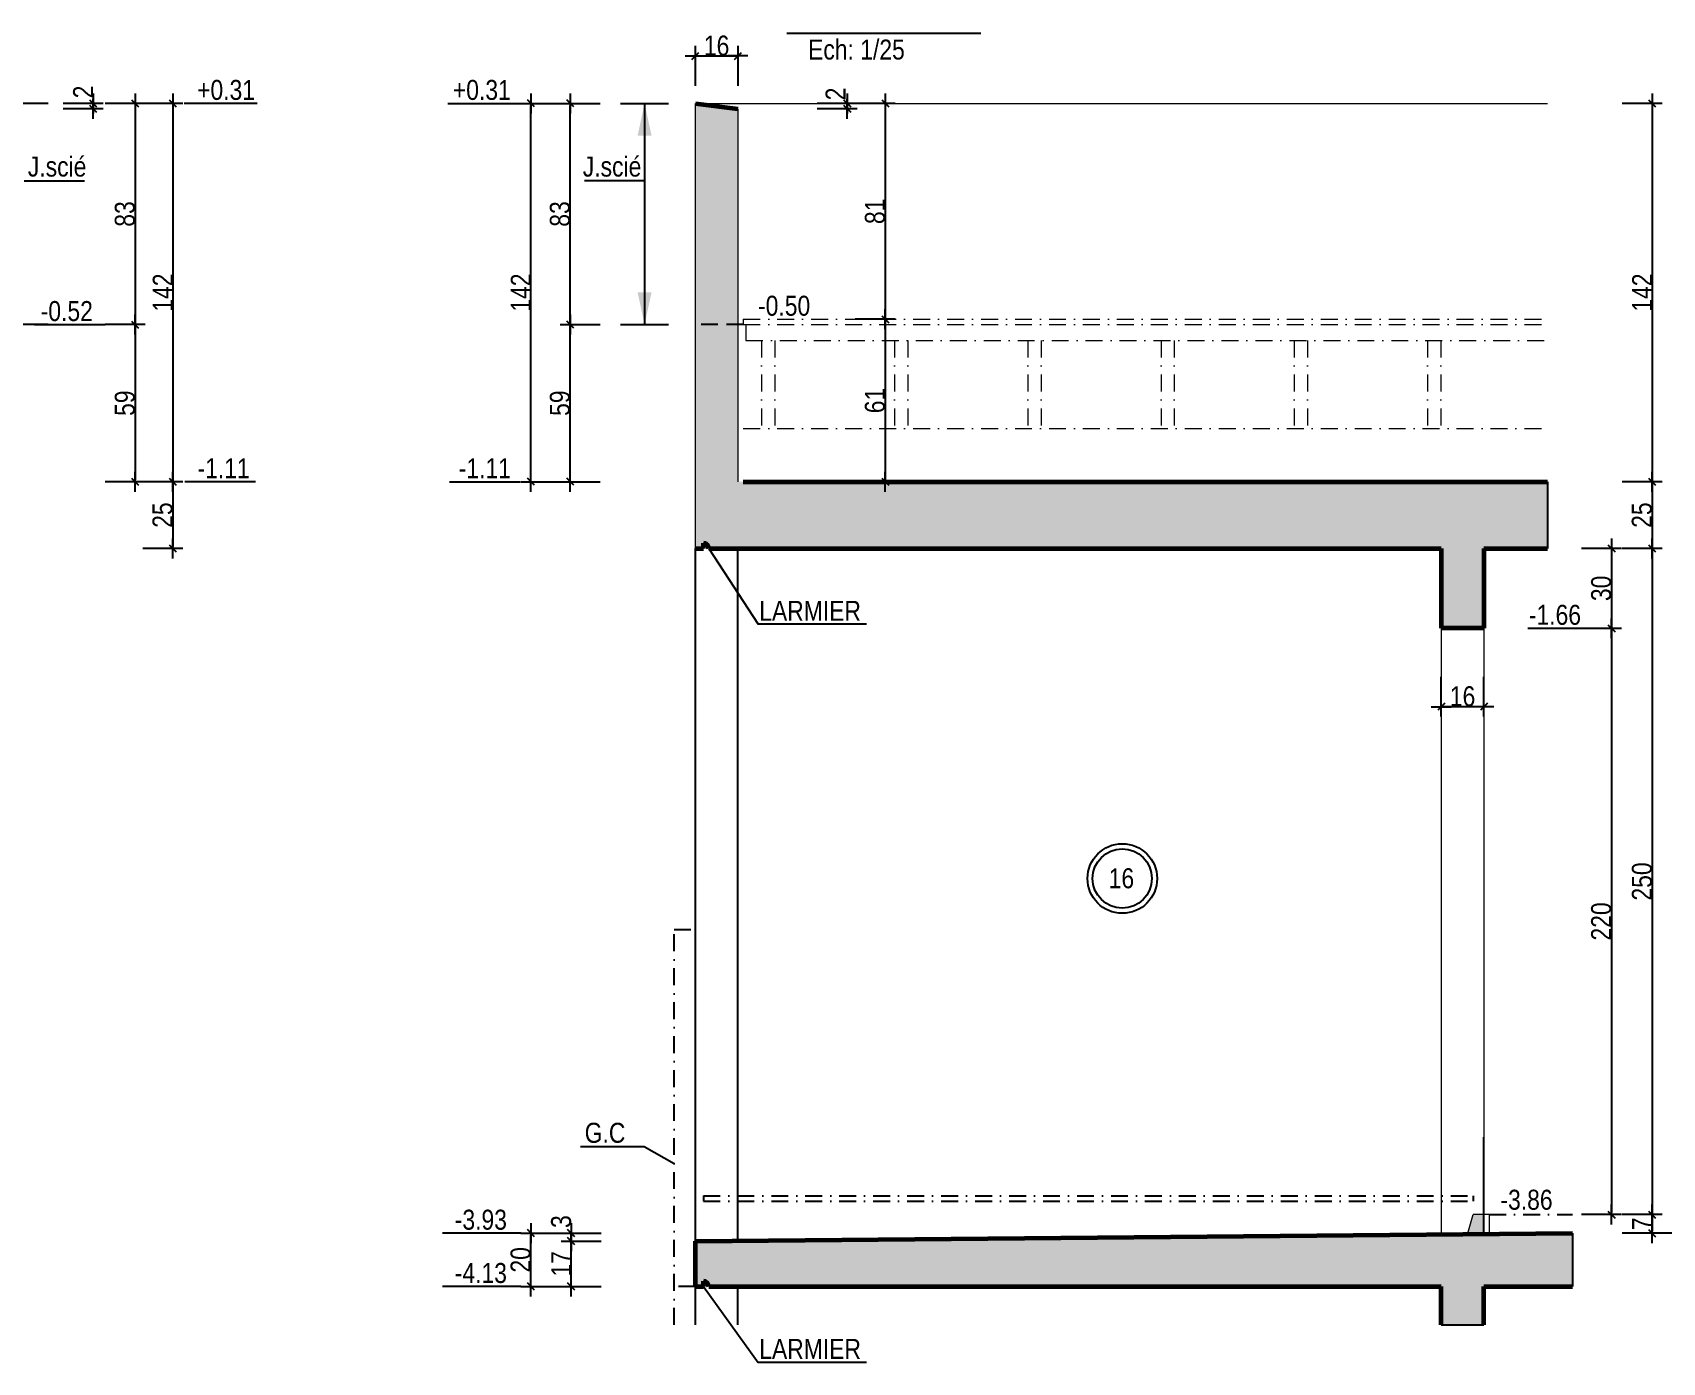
# Model space of a CAD drawing. Header units: millimetres. Extents: x 19188 to 26006, y -37354 to 0.
# Drawn here: x 22712 to 23935, y -36696 to -35698 of the extents above; entities that cross this region are included whole.
import ezdxf

# ---------------------------------------------------------------- set-up
doc = ezdxf.new("R2010")
doc.units = ezdxf.units.MM
doc.linetypes.add('CACHEX2', pattern=[19.05, 12.7, -6.35])
doc.linetypes.add('TIRETPTX2', pattern=[50.8, 25.4, -12.7, 0, -12.7])
for name, color, linetype in [('01_cote_gen', 4, 'Continuous'), ('01_linteaux', 2, 'Continuous'), ('01_murs_sup', 2, 'CACHEX2'), ('01_poch_BN', 9, 'Continuous'), ('01_texte', 230, 'Continuous'), ('AA_COTES', 2, 'Continuous')]:
    doc.layers.add(name, color=color, linetype=linetype)
doc.layers.add('01_murs_coup', color=5, linetype='Continuous', lineweight=60)
doc.layers.add('01_tram_axes', color=2, linetype='TIRETPTX2', lineweight=9)
doc.styles.add('ARIAL NA', font='ARIALN.TTF')
doc.styles.add('STYLE2', font='ARIALN.TTF')
doc.dimstyles.new('JB25', dxfattribs={"dimscale": 0.1, "dimtxt": 150, "dimasz": 15, "dimexe": 0.1, "dimexo": 0.1, "dimgap": 0.09, "dimtad": 1, "dimdec": 1, "dimlfac": 0.5, "dimdsep": 46, "dimtxsty": 'STYLE2', "dimblk1": 'BOND_G', "dimblk2": 'BOND_D', "dimsah": 1, "dimcen": 1.5, "dimdle": 0.01, "dimse1": 1, "dimse2": 1, "dimclrd": 4, "dimclre": 2, "dimclrt": 6, "dimazin": 2, "dimtfac": 2.333333, "dimtdec": 1, "dimtix": 1, "dimtmove": 2, "dimatfit": 3, "dimldrblk": 'BOND_G', "dimfxl": 1, "dimtolj": 1, "dimtzin": 0, "dimarcsym": 0})

# ---------------------------------------------------------------- blocks, each defined once
blk = doc.blocks.new('BOND_G')
at = {"layer": 'AA_COTES', "color": 0}
for p, q in [((0, -5), (0, 15)), ((5, 0), (-5, 0)), ((1.77, 1.77), (-1.77, -1.77))]:
    blk.add_line(p, q, dxfattribs=at)
blk = doc.blocks.new('BOND_D')
at = {"layer": 'AA_COTES', "color": 0}
for p, q in [((5, 0), (-5, 0)), ((-1.77, -1.77), (1.77, 1.77)), ((0, 5), (0, -15))]:
    blk.add_line(p, q, dxfattribs=at)
blk = doc.blocks.new('*D3386')
at = {"layer": '01_cote_gen', "color": 4, "lineweight": -2, "transparency": 16777216}
blk.add_line((23927.6, -36586.4), (23927.6, -36597.4), dxfattribs=at)
at = {"layer": 'Defpoints', "color": 0, "transparency": 16777216}
for p in [(23904.6, -36584.9, 10), (23904.6, -36598.9), (23927.6, -36598.9)]:
    blk.add_point(p, dxfattribs=at)
at = {"layer": '01_cote_gen', "color": 4, "lineweight": -2, "transparency": 16777216, "xscale": 1.5, "yscale": 1.5, "zscale": 1.5}
for name, p, rotation in [('BOND_G', (23927.6, -36584.9), 90), ('BOND_D', (23927.6, -36598.9), 270)]:
    blk.add_blockref(name, p, dxfattribs=dict(at, rotation=rotation))
at = {"layer": '01_cote_gen', "color": 6, "transparency": 16777216, "insert": (23920.1, -36591.9), "char_height": 15, "attachment_point": 5, "rotation": 90, "style": 'STYLE2'}
blk.add_mtext('\\A1;7', dxfattribs=at)
blk = doc.blocks.new('*D3387')
at = {"layer": '01_cote_gen', "color": 4, "lineweight": -2, "ltscale": 0.1, "transparency": 16777216}
blk.add_line((23116.1, -36637.4), (23116.1, -36606.4), dxfattribs=at)
at = {"layer": 'Defpoints', "color": 0, "ltscale": 0.1, "transparency": 16777216}
for p in [(23116.1, -36604.9), (23181.4, -36604.9), (23181.4, -36638.9)]:
    blk.add_point(p, dxfattribs=at)
at = {"layer": '01_cote_gen', "color": 4, "lineweight": -2, "ltscale": 0.1, "transparency": 16777216, "xscale": 1.5, "yscale": 1.5, "zscale": 1.5}
for name, p, rotation in [('BOND_D', (23116.1, -36604.9), 90), ('BOND_G', (23116.1, -36638.9), 270)]:
    blk.add_blockref(name, p, dxfattribs=dict(at, rotation=rotation))
at = {"layer": '01_cote_gen', "color": 6, "ltscale": 0.1, "transparency": 16777216, "insert": (23108.6, -36621.9), "char_height": 15, "attachment_point": 5, "rotation": 90, "style": 'STYLE2'}
blk.add_mtext('\\A1;17', dxfattribs=at)
blk = doc.blocks.new('*D3388')
at = {"layer": '01_cote_gen', "color": 4, "lineweight": -2, "ltscale": 0.1, "transparency": 16777216}
blk.add_line((23116.1, -36603.4), (23116.1, -36600.4), dxfattribs=at)
at = {"layer": 'Defpoints', "color": 0, "ltscale": 0.1, "transparency": 16777216}
for p in [(23116.1, -36598.9), (23138.6, -36604.9), (23633.6, -36598.9)]:
    blk.add_point(p, dxfattribs=at)
at = {"layer": '01_cote_gen', "color": 4, "lineweight": -2, "ltscale": 0.1, "transparency": 16777216, "xscale": 1.5, "yscale": 1.5, "zscale": 1.5}
for name, p, rotation in [('BOND_D', (23116.1, -36598.9), 90), ('BOND_G', (23116.1, -36604.9), 270)]:
    blk.add_blockref(name, p, dxfattribs=dict(at, rotation=rotation))
at = {"layer": '01_cote_gen', "color": 6, "ltscale": 0.1, "transparency": 16777216, "insert": (23108.6, -36590.2), "char_height": 15, "attachment_point": 5, "rotation": 90, "style": 'STYLE2'}
blk.add_mtext('\\A1;3', dxfattribs=at)
blk = doc.blocks.new('*D3389')
at = {"layer": '01_cote_gen', "color": 4, "lineweight": -2, "ltscale": 0.1, "transparency": 16777216}
blk.add_line((23085.9, -36637.4), (23085.9, -36600.4), dxfattribs=at)
at = {"layer": 'Defpoints', "color": 0, "ltscale": 0.1, "transparency": 16777216}
for p in [(23085.9, -36598.9), (23138.6, -36598.9), (23138.6, -36638.9)]:
    blk.add_point(p, dxfattribs=at)
at = {"layer": '01_cote_gen', "color": 4, "lineweight": -2, "ltscale": 0.1, "transparency": 16777216, "xscale": 1.5, "yscale": 1.5, "zscale": 1.5}
for name, p, rotation in [('BOND_D', (23085.9, -36598.9), 90), ('BOND_G', (23085.9, -36638.9), 270)]:
    blk.add_blockref(name, p, dxfattribs=dict(at, rotation=rotation))
at = {"layer": '01_cote_gen', "color": 6, "ltscale": 0.1, "transparency": 16777216, "insert": (23078.2, -36618.9), "char_height": 15, "attachment_point": 5, "rotation": 90, "style": 'STYLE2'}
blk.add_mtext('\\A1;20', dxfattribs=at)
blk = doc.blocks.new('*D3392')
at = {"layer": '01_cote_gen', "color": 4, "lineweight": -2, "ltscale": 0.1, "transparency": 16777216}
blk.add_line((23799.8, -36203.7), (23770.8, -36203.7), dxfattribs=at)
at = {"layer": 'Defpoints', "color": 0, "ltscale": 0.1, "transparency": 16777216}
for p in [(23769.3, -36203.7), (23769.3, -36220.6), (23801.3, -36220.6)]:
    blk.add_point(p, dxfattribs=at)
at = {"layer": '01_cote_gen', "color": 4, "lineweight": -2, "ltscale": 0.1, "transparency": 16777216, "xscale": 1.5, "yscale": 1.5, "zscale": 1.5, "rotation": 180}
blk.add_blockref('BOND_D', (23769.3, -36203.7), dxfattribs=at)
at = {"layer": '01_cote_gen', "color": 4, "lineweight": -2, "ltscale": 0.1, "transparency": 16777216, "xscale": 1.5, "yscale": 1.5, "zscale": 1.5}
blk.add_blockref('BOND_G', (23801.3, -36203.7), dxfattribs=at)
at = {"layer": '01_cote_gen', "color": 6, "ltscale": 0.1, "transparency": 16777216, "insert": (23785.3, -36196), "char_height": 15, "attachment_point": 5, "style": 'STYLE2'}
blk.add_mtext('\\A1;16', dxfattribs=at)
blk = doc.blocks.new('*D3393')
at = {"layer": '01_cote_gen', "color": 4, "lineweight": -2, "ltscale": 0.1, "transparency": 16777216}
blk.add_line((23115.4, -36033.4), (23115.4, -35918.4), dxfattribs=at)
at = {"layer": 'Defpoints', "color": 0, "ltscale": 0.1, "transparency": 16777216}
for p in [(23115.4, -35916.9), (23223.8, -35916.9), (23243.8, -36034.9)]:
    blk.add_point(p, dxfattribs=at)
at = {"layer": '01_cote_gen', "color": 4, "lineweight": -2, "ltscale": 0.1, "transparency": 16777216, "xscale": 1.5, "yscale": 1.5, "zscale": 1.5}
for name, p, rotation in [('BOND_D', (23115.4, -35916.9), 90), ('BOND_G', (23115.4, -36034.9), 270)]:
    blk.add_blockref(name, p, dxfattribs=dict(at, rotation=rotation))
at = {"layer": '01_cote_gen', "color": 6, "ltscale": 0.1, "transparency": 16777216, "insert": (23107.7, -35975.9), "char_height": 15, "attachment_point": 5, "rotation": 90, "style": 'STYLE2'}
blk.add_mtext('\\A1;59', dxfattribs=at)
blk = doc.blocks.new('*D3394')
at = {"layer": '01_cote_gen', "color": 4, "lineweight": -2, "ltscale": 0.1, "transparency": 16777216}
blk.add_line((23115.4, -35915.4), (23115.4, -35752.4), dxfattribs=at)
at = {"layer": 'Defpoints', "color": 0, "ltscale": 0.1, "transparency": 16777216}
for p in [(23115.4, -35750.9), (23207.8, -35750.9), (23138.2, -35916.9)]:
    blk.add_point(p, dxfattribs=at)
at = {"layer": '01_cote_gen', "color": 4, "lineweight": -2, "ltscale": 0.1, "transparency": 16777216, "xscale": 1.5, "yscale": 1.5, "zscale": 1.5}
for name, p, rotation in [('BOND_D', (23115.4, -35750.9), 90), ('BOND_G', (23115.4, -35916.9), 270)]:
    blk.add_blockref(name, p, dxfattribs=dict(at, rotation=rotation))
at = {"layer": '01_cote_gen', "color": 6, "ltscale": 0.1, "transparency": 16777216, "insert": (23107.7, -35833.9), "char_height": 15, "attachment_point": 5, "rotation": 90, "style": 'STYLE2'}
blk.add_mtext('\\A1;83', dxfattribs=at)
blk = doc.blocks.new('*D3395')
at = {"layer": '01_cote_gen', "color": 4, "lineweight": -2, "ltscale": 0.1, "transparency": 16777216}
blk.add_line((23927.6, -35752.4), (23927.6, -36033.4), dxfattribs=at)
at = {"layer": 'Defpoints', "color": 0, "ltscale": 0.1, "transparency": 16777216}
for p in [(23905.1, -35750.9), (23825.2, -36034.9), (23927.6, -36034.9)]:
    blk.add_point(p, dxfattribs=at)
at = {"layer": '01_cote_gen', "color": 4, "lineweight": -2, "ltscale": 0.1, "transparency": 16777216, "xscale": 1.5, "yscale": 1.5, "zscale": 1.5}
for name, p, rotation in [('BOND_G', (23927.6, -35750.9), 90), ('BOND_D', (23927.6, -36034.9), 270)]:
    blk.add_blockref(name, p, dxfattribs=dict(at, rotation=rotation))
at = {"layer": '01_cote_gen', "color": 6, "ltscale": 0.1, "transparency": 16777216, "insert": (23920.1, -35892.9), "char_height": 15, "attachment_point": 5, "rotation": 90, "style": 'STYLE2'}
blk.add_mtext('\\A1;142', dxfattribs=at)
blk = doc.blocks.new('*D3390')
at = {"layer": '01_cote_gen', "color": 4, "lineweight": -2, "ltscale": 0.1, "transparency": 16777216}
blk.add_line((23927.6, -36036.4), (23927.6, -36083.4), dxfattribs=at)
at = {"layer": 'Defpoints', "color": 0, "ltscale": 0.1, "transparency": 16777216}
for p in [(23905.1, -36034.9), (23905.1, -36084.9), (23927.6, -36084.9)]:
    blk.add_point(p, dxfattribs=at)
at = {"layer": '01_cote_gen', "color": 4, "lineweight": -2, "ltscale": 0.1, "transparency": 16777216, "xscale": 1.5, "yscale": 1.5, "zscale": 1.5}
for name, p, rotation in [('BOND_G', (23927.6, -36034.9), 90), ('BOND_D', (23927.6, -36084.9), 270)]:
    blk.add_blockref(name, p, dxfattribs=dict(at, rotation=rotation))
at = {"layer": '01_cote_gen', "color": 6, "ltscale": 0.1, "transparency": 16777216, "insert": (23919.9, -36059.9), "char_height": 15, "attachment_point": 5, "rotation": 90, "style": 'STYLE2'}
blk.add_mtext('\\A1;25', dxfattribs=at)
blk = doc.blocks.new('*D3391')
at = {"layer": '01_cote_gen', "color": 4, "lineweight": -2, "ltscale": 0.1, "transparency": 16777216}
blk.add_line((23210.8, -35715.3), (23239.8, -35715.3), dxfattribs=at)
at = {"layer": 'Defpoints', "color": 0, "ltscale": 0.1, "transparency": 16777216}
for p in [(23241.3, -35715.3), (23209.3, -35750.9), (23241.3, -35754.9)]:
    blk.add_point(p, dxfattribs=at)
at = {"layer": '01_cote_gen', "color": 4, "lineweight": -2, "ltscale": 0.1, "transparency": 16777216, "xscale": 1.5, "yscale": 1.5, "zscale": 1.5, "rotation": 180}
blk.add_blockref('BOND_G', (23209.3, -35715.3), dxfattribs=at)
at = {"layer": '01_cote_gen', "color": 4, "lineweight": -2, "ltscale": 0.1, "transparency": 16777216, "xscale": 1.5, "yscale": 1.5, "zscale": 1.5}
blk.add_blockref('BOND_D', (23241.3, -35715.3), dxfattribs=at)
at = {"layer": '01_cote_gen', "color": 6, "ltscale": 0.1, "transparency": 16777216, "insert": (23225.3, -35707.6), "char_height": 15, "attachment_point": 5, "style": 'STYLE2'}
blk.add_mtext('\\A1;16', dxfattribs=at)
blk = doc.blocks.new('*D3396')
at = {"layer": '01_cote_gen', "color": 4, "lineweight": -2, "ltscale": 0.1, "transparency": 16777216}
blk.add_line((23351.9, -35752.4), (23351.9, -35911.4), dxfattribs=at)
at = {"layer": 'Defpoints', "color": 0, "ltscale": 0.1, "transparency": 16777216}
for p in [(23209.3, -35750.9), (23351.9, -35912.9), (23849.1, -35912.9)]:
    blk.add_point(p, dxfattribs=at)
at = {"layer": '01_cote_gen', "color": 4, "lineweight": -2, "ltscale": 0.1, "transparency": 16777216, "xscale": 1.5, "yscale": 1.5, "zscale": 1.5}
for name, p, rotation in [('BOND_G', (23351.9, -35750.9), 90), ('BOND_D', (23351.9, -35912.9), 270)]:
    blk.add_blockref(name, p, dxfattribs=dict(at, rotation=rotation))
at = {"layer": '01_cote_gen', "color": 6, "ltscale": 0.1, "transparency": 16777216, "insert": (23344.2, -35831.9), "char_height": 15, "attachment_point": 5, "rotation": 90, "style": 'STYLE2'}
blk.add_mtext('\\A1;81', dxfattribs=at)
blk = doc.blocks.new('*D3397')
at = {"layer": '01_cote_gen', "color": 4, "lineweight": -2, "ltscale": 0.1, "transparency": 16777216}
blk.add_line((23351.9, -35914.4), (23351.9, -36033.4), dxfattribs=at)
at = {"layer": 'Defpoints', "color": 0, "ltscale": 0.1, "transparency": 16777216}
for p in [(23332.7, -35912.9), (23336.1, -36034.9), (23351.9, -36034.9)]:
    blk.add_point(p, dxfattribs=at)
at = {"layer": '01_cote_gen', "color": 4, "lineweight": -2, "ltscale": 0.1, "transparency": 16777216, "xscale": 1.5, "yscale": 1.5, "zscale": 1.5}
for name, p, rotation in [('BOND_G', (23351.9, -35912.9), 90), ('BOND_D', (23351.9, -36034.9), 270)]:
    blk.add_blockref(name, p, dxfattribs=dict(at, rotation=rotation))
at = {"layer": '01_cote_gen', "color": 6, "ltscale": 0.1, "transparency": 16777216, "insert": (23344.2, -35973.9), "char_height": 15, "attachment_point": 5, "rotation": 90, "style": 'STYLE2'}
blk.add_mtext('\\A1;61', dxfattribs=at)
blk = doc.blocks.new('*D3398')
at = {"layer": '01_cote_gen', "color": 4, "lineweight": -2, "ltscale": 0.1, "transparency": 16777216}
blk.add_line((23085.9, -36033.4), (23085.9, -35752.4), dxfattribs=at)
at = {"layer": 'Defpoints', "color": 0, "ltscale": 0.1, "transparency": 16777216}
for p in [(23085.9, -35750.9), (23137.9, -35750.9), (23137.9, -36034.9)]:
    blk.add_point(p, dxfattribs=at)
at = {"layer": '01_cote_gen', "color": 4, "lineweight": -2, "ltscale": 0.1, "transparency": 16777216, "xscale": 1.5, "yscale": 1.5, "zscale": 1.5}
for name, p, rotation in [('BOND_D', (23085.9, -35750.9), 90), ('BOND_G', (23085.9, -36034.9), 270)]:
    blk.add_blockref(name, p, dxfattribs=dict(at, rotation=rotation))
at = {"layer": '01_cote_gen', "color": 6, "ltscale": 0.1, "transparency": 16777216, "insert": (23078.3, -35892.9), "char_height": 15, "attachment_point": 5, "rotation": 90, "style": 'STYLE2'}
blk.add_mtext('\\A1;142', dxfattribs=at)
blk = doc.blocks.new('*D3399')
at = {"layer": '01_cote_gen', "color": 4, "lineweight": -2, "ltscale": 0.1, "transparency": 16777216}
blk.add_line((23897.1, -36086.4), (23897.1, -36143.4), dxfattribs=at)
at = {"layer": 'Defpoints', "color": 0, "ltscale": 0.1, "transparency": 16777216}
for p in [(23849.1, -36084.9), (23889.6, -36144.9, 9.3), (23897.1, -36144.9)]:
    blk.add_point(p, dxfattribs=at)
at = {"layer": '01_cote_gen', "color": 4, "lineweight": -2, "ltscale": 0.1, "transparency": 16777216, "xscale": 1.5, "yscale": 1.5, "zscale": 1.5}
for name, p, rotation in [('BOND_G', (23897.1, -36084.9), 90), ('BOND_D', (23897.1, -36144.9), 270)]:
    blk.add_blockref(name, p, dxfattribs=dict(at, rotation=rotation))
at = {"layer": '01_cote_gen', "color": 6, "ltscale": 0.1, "transparency": 16777216, "insert": (23889.4, -36114.9), "char_height": 15, "attachment_point": 5, "rotation": 90, "style": 'STYLE2'}
blk.add_mtext('\\A1;30', dxfattribs=at)
blk = doc.blocks.new('*D3414')
at = {"layer": '01_cote_gen', "color": 4, "lineweight": -2, "ltscale": 0.1, "transparency": 16777216}
blk.add_line((23323.3, -35752.4), (23323.3, -35753.4), dxfattribs=at)
at = {"layer": 'Defpoints', "color": 0, "ltscale": 0.1, "transparency": 16777216}
for p in [(23209.3, -35750.9), (23241.3, -35754.9), (23323.3, -35754.9)]:
    blk.add_point(p, dxfattribs=at)
at = {"layer": '01_cote_gen', "color": 4, "lineweight": -2, "ltscale": 0.1, "transparency": 16777216, "xscale": 1.5, "yscale": 1.5, "zscale": 1.5}
for name, p, rotation in [('BOND_G', (23323.3, -35750.9), 90), ('BOND_D', (23323.3, -35754.9), 270)]:
    blk.add_blockref(name, p, dxfattribs=dict(at, rotation=rotation))
at = {"layer": '01_cote_gen', "color": 6, "ltscale": 0.1, "transparency": 16777216, "insert": (23314.6, -35743.8), "char_height": 15, "attachment_point": 5, "rotation": 90, "style": 'STYLE2'}
blk.add_mtext('\\A1;2', dxfattribs=at)
blk = doc.blocks.new('*D3418')
at = {"layer": '01_cote_gen', "color": 4, "lineweight": -2, "ltscale": 0.1, "transparency": 16777216}
blk.add_line((22817, -35752.4), (22817, -36033.4), dxfattribs=at)
at = {"layer": 'Defpoints', "color": 0, "ltscale": 0.1, "transparency": 16777216}
for p in [(22825.5, -35750.9), (22817, -36034.9), (22825.5, -36034.9)]:
    blk.add_point(p, dxfattribs=at)
at = {"layer": '01_cote_gen', "color": 4, "lineweight": -2, "ltscale": 0.1, "transparency": 16777216, "xscale": 1.5, "yscale": 1.5, "zscale": 1.5}
for name, p, rotation in [('BOND_G', (22817, -35750.9), 90), ('BOND_D', (22817, -36034.9), 270)]:
    blk.add_blockref(name, p, dxfattribs=dict(at, rotation=rotation))
at = {"layer": '01_cote_gen', "color": 6, "ltscale": 0.1, "transparency": 16777216, "insert": (22809.5, -35892.9), "char_height": 15, "attachment_point": 5, "rotation": 90, "style": 'STYLE2'}
blk.add_mtext('\\A1;142', dxfattribs=at)
blk = doc.blocks.new('*D3419')
at = {"layer": '01_cote_gen', "color": 4, "lineweight": -2, "ltscale": 0.1, "transparency": 16777216}
blk.add_line((22788.7, -35752.4), (22788.7, -35915.4), dxfattribs=at)
at = {"layer": 'Defpoints', "color": 0, "ltscale": 0.1, "transparency": 16777216}
for p in [(22794.5, -35750.9), (22683.9, -35916.9), (22788.7, -35916.9)]:
    blk.add_point(p, dxfattribs=at)
at = {"layer": '01_cote_gen', "color": 4, "lineweight": -2, "ltscale": 0.1, "transparency": 16777216, "xscale": 1.5, "yscale": 1.5, "zscale": 1.5}
for name, p, rotation in [('BOND_G', (22788.7, -35750.9), 90), ('BOND_D', (22788.7, -35916.9), 270)]:
    blk.add_blockref(name, p, dxfattribs=dict(at, rotation=rotation))
at = {"layer": '01_cote_gen', "color": 6, "ltscale": 0.1, "transparency": 16777216, "insert": (22781.1, -35833.9), "char_height": 15, "attachment_point": 5, "rotation": 90, "style": 'STYLE2'}
blk.add_mtext('\\A1;83', dxfattribs=at)
blk = doc.blocks.new('*D3420')
at = {"layer": '01_cote_gen', "color": 4, "lineweight": -2, "ltscale": 0.1, "transparency": 16777216}
blk.add_line((22788.7, -35918.4), (22788.7, -36033.4), dxfattribs=at)
at = {"layer": 'Defpoints', "color": 0, "ltscale": 0.1, "transparency": 16777216}
for p in [(22766.2, -35916.9), (22788.7, -36034.9), (22794.5, -36034.9)]:
    blk.add_point(p, dxfattribs=at)
at = {"layer": '01_cote_gen', "color": 4, "lineweight": -2, "ltscale": 0.1, "transparency": 16777216, "xscale": 1.5, "yscale": 1.5, "zscale": 1.5}
for name, p, rotation in [('BOND_G', (22788.7, -35916.9), 90), ('BOND_D', (22788.7, -36034.9), 270)]:
    blk.add_blockref(name, p, dxfattribs=dict(at, rotation=rotation))
at = {"layer": '01_cote_gen', "color": 6, "ltscale": 0.1, "transparency": 16777216, "insert": (22781.1, -35975.9), "char_height": 15, "attachment_point": 5, "rotation": 90, "style": 'STYLE2'}
blk.add_mtext('\\A1;59', dxfattribs=at)
blk = doc.blocks.new('*D3421')
at = {"layer": '01_cote_gen', "color": 4, "lineweight": -2, "ltscale": 0.1, "transparency": 16777216}
blk.add_line((22757.2, -35752.4), (22757.2, -35753.4), dxfattribs=at)
at = {"layer": 'Defpoints', "color": 0, "ltscale": 0.1, "transparency": 16777216}
for p in [(22663.4, -35750.9), (22627.4, -35754.9), (22757.2, -35754.9)]:
    blk.add_point(p, dxfattribs=at)
at = {"layer": '01_cote_gen', "color": 4, "lineweight": -2, "ltscale": 0.1, "transparency": 16777216, "xscale": 1.5, "yscale": 1.5, "zscale": 1.5}
for name, p, rotation in [('BOND_G', (22757.2, -35750.9), 90), ('BOND_D', (22757.2, -35754.9), 270)]:
    blk.add_blockref(name, p, dxfattribs=dict(at, rotation=rotation))
at = {"layer": '01_cote_gen', "color": 6, "ltscale": 0.1, "transparency": 16777216, "insert": (22749.7, -35742.3), "char_height": 15, "attachment_point": 5, "rotation": 90, "style": 'STYLE2'}
blk.add_mtext('\\A1;2', dxfattribs=at)
blk = doc.blocks.new('*D3422')
at = {"layer": '01_cote_gen', "color": 4, "lineweight": -2, "ltscale": 0.1, "transparency": 16777216}
blk.add_line((22817, -36036.4), (22817, -36083.4), dxfattribs=at)
at = {"layer": 'Defpoints', "color": 0, "ltscale": 0.1, "transparency": 16777216}
for p in [(22766.2, -36034.9), (22623, -36084.9), (22817, -36084.9)]:
    blk.add_point(p, dxfattribs=at)
at = {"layer": '01_cote_gen', "color": 4, "lineweight": -2, "ltscale": 0.1, "transparency": 16777216, "xscale": 1.5, "yscale": 1.5, "zscale": 1.5}
for name, p, rotation in [('BOND_G', (22817, -36034.9), 90), ('BOND_D', (22817, -36084.9), 270)]:
    blk.add_blockref(name, p, dxfattribs=dict(at, rotation=rotation))
at = {"layer": '01_cote_gen', "color": 6, "ltscale": 0.1, "transparency": 16777216, "insert": (22809.4, -36059.9), "char_height": 15, "attachment_point": 5, "rotation": 90, "style": 'STYLE2'}
blk.add_mtext('\\A1;25', dxfattribs=at)
blk = doc.blocks.new('*D3657')
at = {"layer": '01_cote_gen', "color": 4, "lineweight": -2, "ltscale": 0.1, "transparency": 16777216}
blk.add_line((23897.1, -36146.4), (23897.1, -36583.4), dxfattribs=at)
at = {"layer": 'Defpoints', "color": 0, "ltscale": 0.1, "transparency": 16777216}
for p in [(23889.6, -36144.9), (23867.9, -36584.9, 10), (23897.1, -36584.9)]:
    blk.add_point(p, dxfattribs=at)
at = {"layer": '01_cote_gen', "color": 4, "lineweight": -2, "ltscale": 0.1, "transparency": 16777216, "xscale": 1.5, "yscale": 1.5, "zscale": 1.5}
for name, p, rotation in [('BOND_G', (23897.1, -36144.9), 90), ('BOND_D', (23897.1, -36584.9), 270)]:
    blk.add_blockref(name, p, dxfattribs=dict(at, rotation=rotation))
at = {"layer": '01_cote_gen', "color": 6, "ltscale": 0.1, "transparency": 16777216, "insert": (23889.4, -36364.9), "char_height": 15, "attachment_point": 5, "rotation": 90, "style": 'STYLE2'}
blk.add_mtext('\\A1;220', dxfattribs=at)
blk = doc.blocks.new('*D3877')
at = {"layer": '01_cote_gen', "color": 4, "lineweight": -2, "ltscale": 0.1, "transparency": 16777216}
blk.add_line((23927.6, -36086.4), (23927.6, -36583.4), dxfattribs=at)
at = {"layer": 'Defpoints', "color": 0, "ltscale": 0.1, "transparency": 16777216}
for p in [(23905.1, -36084.9, 9.3), (23920.1, -36584.9), (23927.6, -36584.9)]:
    blk.add_point(p, dxfattribs=at)
at = {"layer": '01_cote_gen', "color": 4, "lineweight": -2, "ltscale": 0.1, "transparency": 16777216, "xscale": 1.5, "yscale": 1.5, "zscale": 1.5}
for name, p, rotation in [('BOND_G', (23927.6, -36084.9), 90), ('BOND_D', (23927.6, -36584.9), 270)]:
    blk.add_blockref(name, p, dxfattribs=dict(at, rotation=rotation))
at = {"layer": '01_cote_gen', "color": 6, "ltscale": 0.1, "transparency": 16777216, "insert": (23920, -36334.9), "char_height": 15, "attachment_point": 5, "rotation": 90, "style": 'STYLE2'}
blk.add_mtext('\\A1;250', dxfattribs=at)

msp = doc.modelspace()

# ---------------------------------------------------------------- hatches: boundary and pattern name
at = {"layer": '01_poch_BN', "ltscale": 0.1}
h = msp.add_hatch(color=256, dxfattribs=at)
h.dxf.hatch_style = 1
h.paths.add_polyline_path([(23241.34, -35754.88), (23209.34, -35750.88), (23209.34, -35916.88), (23241.34, -35916.88)])
edge = h.paths.add_edge_path()
edge.add_line((23241.34, -35916.88), (23209.34, -35916.88))
edge.add_line((23209.34, -35916.88), (23209.34, -36084.88))
edge.add_line((23209.34, -36084.88), (23215.34, -36084.88))
edge.add_line((23215.34, -36084.88), (23215.34, -36080.88))
edge.add_arc((23215.34, -36084.88), 4, 0, 90, ccw=False)
edge.add_line((23219.34, -36084.88), (23769.34, -36084.88))
edge.add_line((23769.34, -36084.88), (23769.34, -36144.88))
edge.add_line((23769.34, -36144.88), (23801.34, -36144.88))
edge.add_line((23801.34, -36144.88), (23801.34, -36084.88))
edge.add_line((23801.34, -36084.88), (23849.1, -36084.88))
edge.add_line((23849.1, -36084.88), (23849.1, -36034.88))
edge.add_line((23849.1, -36034.88), (23241.34, -36034.88))
edge.add_line((23241.34, -36034.88), (23241.34, -35916.88))
h = msp.add_hatch(color=256, dxfattribs=at)
h.dxf.hatch_style = 1
h.paths.add_polyline_path([(23867.89, -36598.88), (23209.34, -36604.88), (23209.34, -36638.88), (23215.34, -36638.88), (23215.34, -36634.88, -0.4142136), (23219.34, -36638.88), (23769.34, -36638.88), (23769.34, -36667.67), (23801.34, -36667.67), (23801.34, -36638.88), (23867.89, -36638.88)])
h.paths.add_polyline_path([(23801.34, -36584.88), (23793.34, -36584.88), (23789.13, -36599.6), (23801.34, -36599.49)])

# ---------------------------------------------------------------- linework, layer by layer
at = {"layer": '01_linteaux', "lineweight": 0}
for p, q in [((23209.34, -35750.88), (23849.1, -35750.88)), ((23769.34, -36144.88, 9.25), (23769.34, -36599.78, 9.25)), ((23801.34, -36144.88, 9.25), (23801.34, -36548.88, 9.25))]:
    msp.add_line(p, q, dxfattribs=at)
at = {"layer": '01_linteaux'}
for p, q in [((23209.34, -36604.88), (23209.34, -36084.88)), ((23241.34, -36604.59), (23241.34, -36084.88)), ((23801.34, -36599.49), (23801.34, -36526.73)), ((23209.34, -36667.67), (23209.34, -36638.88)), ((23241.34, -36667.67), (23241.34, -36638.88))]:
    msp.add_line(p, q, dxfattribs=at)
at = {"layer": '01_linteaux', "linetype": 'TIRETPTX2', "ltscale": 0.5}
for p, q in [((23193.34, -36667.67), (23193.34, -36370.88)), ((23193.34, -36370.88), (23209.34, -36370.88)), ((23215.38, -36570.88, 9.77), (23793.3, -36570.88, 9.77)), ((23215.38, -36570.88, 9.77), (23215.38, -36574.88, 9.77)), ((23793.32, -36570.88, 9.77), (23793.32, -36574.88, 9.77)), ((23215.38, -36574.88, 9.77), (23793.3, -36574.88, 9.77)), ((23805.34, -36584.88, 9.25), (23867.89, -36584.88, 9.99)), ((23209.34, -36638.88), (23193.34, -36638.88))]:
    msp.add_line(p, q, dxfattribs=at)
at = {"layer": '01_murs_coup'}
for p, q in [((23209.34, -35750.88), (23241.34, -35754.88)), ((23245.34, -36034.88), (23849.1, -36034.88)), ((23215.34, -36084.88), (23215.34, -36080.88)), ((23209.34, -36084.88), (23215.34, -36084.88)), ((23219.34, -36084.88), (23769.34, -36084.88)), ((23769.34, -36084.88, 9.25), (23769.34, -36144.88, 9.25)), ((23801.34, -36084.88, 9.25), (23801.34, -36144.88, 9.25)), ((23801.34, -36084.88), (23849.1, -36084.88)), ((23801.34, -36144.88, 9.25), (23769.34, -36144.88, 9.25)), ((23209.34, -36604.88), (23867.89, -36598.88)), ((23209.34, -36638.88), (23209.34, -36604.88)), ((23209.34, -36638.88), (23215.34, -36638.88)), ((23215.34, -36638.88), (23215.34, -36634.88)), ((23219.34, -36638.88), (23769.34, -36638.88)), ((23769.34, -36667.67), (23769.34, -36638.88)), ((23801.34, -36638.88), (23867.89, -36638.88)), ((23801.34, -36667.67), (23801.34, -36638.88))]:
    msp.add_line(p, q, dxfattribs=at)
at = {"layer": '01_murs_coup', "linetype": 'Continuous', "lineweight": 0}
for p, q in [((23209.34, -36084.88), (23209.34, -35750.88)), ((23241.34, -35754.88), (23241.34, -36034.88)), ((23789.31, -36598.97, 9.25), (23793.34, -36584.88, 9.25)), ((23805.34, -36584.88, 9.25), (23793.34, -36584.88, 9.25)), ((23805.34, -36584.88, 9.25), (23805.34, -36598.88, 9.25))]:
    msp.add_line(p, q, dxfattribs=at)
at = {"layer": '01_murs_coup'}
for centre in [(23215.34, -36084.88), (23215.34, -36638.88)]:
    msp.add_arc(centre, 4, 0, 90, dxfattribs=at)
at = {"layer": '01_murs_sup'}
msp.add_line((23245.34, -35916.88), (23209.34, -35916.88), dxfattribs=at)
at = {"layer": '01_poch_BN', "ltscale": 0.1}
for p, q in [((23849.1, -36034.88), (23849.1, -36084.88)), ((23867.89, -36598.88), (23867.89, -36638.88)), ((23769.34, -36667.67), (23801.34, -36667.67))]:
    msp.add_line(p, q, dxfattribs=at)
at = {"layer": '01_texte'}
for p, q in [((23278.01, -35698.19), (23423.61, -35698.19)), ((22723.55, -35750.88), (22687.47, -35750.88)), ((22880.32, -35750.88), (22825.47, -35750.88)), ((23023.51, -35750.88), (23078.36, -35750.88)), ((23153.18, -35750.88), (23189.27, -35750.88)), ((23153.18, -35750.88), (23189.27, -35750.88)), ((23171.22, -35750.88), (23171.22, -35916.88)), ((22705.51, -35808.89), (22750.71, -35808.89)), ((23171.22, -35808.89), (23126.03, -35808.89)), ((22723.55, -35916.88), (22687.47, -35916.88)), ((22713.11, -35916.88), (22766.25, -35916.88)), ((23153.18, -35916.88), (23189.27, -35916.88)), ((22879.17, -36034.88), (22826.03, -36034.88)), ((23024.66, -36034.88), (23077.8, -36034.88)), ((23219.34, -36084.88), (23256.4, -36141.88)), ((23337.93, -36141.88), (23256.4, -36141.88)), ((23834.18, -36144.88, 9.25), (23874.58, -36144.88, 9.25)), ((23123.07, -36533.73), (23170.83, -36533.73)), ((23170.83, -36533.73), (23193.34, -36546.6)), ((23078.36, -36598.88), (23019.53, -36598.88)), ((23989.13, -36598.88), (23935.13, -36598.88)), ((23078.36, -36638.88), (23019.53, -36638.88)), ((23215.34, -36638.88), (23256.4, -36695.88)), ((23337.93, -36695.88), (23256.4, -36695.88))]:
    msp.add_line(p, q, dxfattribs=at)
for radius in [26.12, 22.24]:
    msp.add_circle((23529.84, -36332.69), radius, dxfattribs=at)
for points in [[(23171.22, -35750.88), (23165.97, -35775.11), (23171.22, -35775.11)], [(23171.22, -35750.88), (23176.48, -35775.11), (23171.22, -35775.11)], [(23171.22, -35916.88), (23165.97, -35892.65), (23171.22, -35892.65)], [(23171.22, -35916.88), (23176.48, -35892.65), (23171.22, -35892.65)]]:
    msp.add_solid(points, dxfattribs=at)
at = {"layer": '01_tram_axes', "ltscale": 0.5}
for p, q in [((23245.34, -35912.88), (23245.34, -35916.88)), ((23245.34, -35912.88), (23849.1, -35912.88)), ((23245.34, -35916.88), (23849.1, -35916.88)), ((23247.34, -35916.88), (23247.34, -35928.88)), ((23247.34, -35928.88), (23849.1, -35928.88)), ((23258.91, -35928.88), (23258.91, -35994.88)), ((23268.91, -35928.88), (23268.91, -35994.88)), ((23358.91, -35928.88), (23358.91, -35994.88)), ((23368.91, -35928.88), (23368.91, -35994.88)), ((23458.91, -35928.88), (23458.91, -35994.88)), ((23468.91, -35928.88), (23468.91, -35994.88)), ((23558.91, -35928.88), (23558.91, -35994.88)), ((23568.91, -35928.88), (23568.91, -35994.88)), ((23658.91, -35928.88), (23658.91, -35994.88)), ((23668.91, -35928.88), (23668.91, -35994.88)), ((23758.91, -35928.88), (23758.91, -35994.88)), ((23768.91, -35928.88), (23768.91, -35994.88)), ((23245.34, -35994.88), (23849.1, -35994.88))]:
    msp.add_line(p, q, dxfattribs=at)

# ---------------------------------------------------------------- texts
at = {"layer": '01_texte'}
for s, style, p in [('Ech: 1/25', 'STYLE2', (23293.97, -35717.97)), ('+0.31', 'ARIAL NA', (22835.29, -35748.26)), ('+0.31', 'ARIAL NA', (23027.29, -35748.26)), ('J.scié', 'ARIAL NA', (22708.25, -35805.81)), ('J.scié', 'ARIAL NA', (23124.84, -35805.81)), ('-0.50', 'ARIAL NA', (23256.41, -35910.26)), ('-0.52', 'ARIAL NA', (22717.89, -35914.26)), ('-1.11', 'ARIAL NA', (22835.6, -36032.26)), ('-1.11', 'ARIAL NA', (23031.71, -36032.26)), ('LARMIER', 'ARIAL NA', (23257.29, -36139.26)), ('-1.66', 'ARIAL NA', (23835.06, -36142.26, 9.25)), ('16', 'STYLE2', (23519.65, -36340)), ('G.C', 'STYLE2', (23126.25, -36531.05)), ('-3.86', 'ARIAL NA', (23813.72, -36581.28)), ('-3.93', 'ARIAL NA', (23028.73, -36596.26)), ('-4.13', 'ARIAL NA', (23028.73, -36636.26)), ('LARMIER', 'ARIAL NA', (23257.29, -36693.26))]:
    msp.add_text(s, height=15, dxfattribs=dict(at, style=style)).set_placement(p)

# ---------------------------------------------------------------- dimensions: what is measured, and where the dimension line sits
at = {"layer": '01_cote_gen', "ltscale": 0.1}
dim = msp.add_linear_dim(base=(23241.34, -35715.26), p1=(23209.34, -35750.88), p2=(23241.34, -35754.88), dimstyle='JB25', dxfattribs=at)
dim.commit()
dim.dimension.update_dxf_attribs({"geometry": '*D3391', "text_midpoint": (23225.34, -35707.59)})
for base, p1, p2, picture, middle in [((22757.2, -35754.88), (22663.35, -35750.88), (22627.35, -35754.88), '*D3421', (22749.66, -35742.29)), ((23323.31, -35754.88), (23209.34, -35750.88), (23241.34, -35754.88), '*D3414', (23314.62, -35743.79)), ((23116.09, -36598.88), (23138.59, -36604.88), (23633.58, -36598.88), '*D3388', (23108.55, -36590.24))]:
    dim = msp.add_linear_dim(base=base, p1=p1, p2=p2, angle=90, dimstyle='JB25', dxfattribs=at)
    dim.commit()
    dim.dimension.update_dxf_attribs({"geometry": picture, "text_midpoint": middle, "dimtype": 160})
for base, p1, p2, angle, picture, middle in [((22788.75, -35916.88), (22794.54, -35750.88), (22683.93, -35916.88), 90, '*D3419', (22781.08, -35833.88)), ((22817.04, -36034.88), (22825.47, -35750.88), (22825.47, -36034.88), 90, '*D3418', (22809.5, -35892.88)), ((23085.86, -35750.88), (23137.86, -36034.88), (23137.86, -35750.88), 90, '*D3398', (23078.32, -35892.88)), ((23115.36, -35750.88), (23138.2, -35916.88), (23207.75, -35750.88), 90, '*D3394', (23107.69, -35833.88)), ((23351.86, -35912.88), (23209.34, -35750.88), (23849.1, -35912.88), 90, '*D3396', (23344.19, -35831.88)), ((23927.6, -36034.88, 9.25), (23905.1, -35750.88, 9.25), (23825.22, -36034.88, 9.25), 90, '*D3395', (23920.06, -35892.88, 9.25)), ((22788.75, -36034.88), (22766.25, -35916.88), (22794.54, -36034.88), 90, '*D3420', (22781.08, -35975.88)), ((23115.36, -35916.88), (23243.75, -36034.88), (23223.75, -35916.88), 90, '*D3393', (23107.69, -35975.88)), ((23351.86, -36034.88), (23332.7, -35912.88), (23336.07, -36034.88), 90, '*D3397', (23344.19, -35973.88)), ((22817.04, -36084.88), (22766.25, -36034.88), (22622.96, -36084.88), 90, '*D3422', (22809.38, -36059.88)), ((23927.6, -36084.88, 9.25), (23905.1, -36034.88, 9.25), (23905.1, -36084.88, 9.25), 90, '*D3390', (23919.93, -36059.88, 9.25)), ((23897.08, -36144.88), (23849.1, -36084.88), (23889.58, -36144.88, 9.25), 90, '*D3399', (23889.42, -36114.88)), ((23927.63, -36584.88), (23905.1, -36084.88, 9.25), (23920.13, -36584.88), 90, '*D3877', (23919.96, -36334.88)), ((23897.08, -36584.88), (23889.58, -36144.88), (23867.89, -36584.88, 9.99), 90, '*D3657', (23889.42, -36364.88)), ((23769.34, -36203.67, 9.25), (23801.34, -36220.56, 9.25), (23769.34, -36220.56, 9.25), 180, '*D3392', (23785.34, -36196, 9.25)), ((23085.86, -36598.88), (23138.59, -36638.88), (23138.59, -36598.88), 90, '*D3389', (23078.19, -36618.88)), ((23116.09, -36604.88), (23181.42, -36638.88), (23181.44, -36604.88), 90, '*D3387', (23108.55, -36621.88))]:
    dim = msp.add_linear_dim(base=base, p1=p1, p2=p2, angle=angle, dimstyle='JB25', dxfattribs=at)
    dim.commit()
    dim.dimension.update_dxf_attribs({"geometry": picture, "text_midpoint": middle})
at = {"layer": '01_cote_gen'}
dim = msp.add_linear_dim(base=(23927.63, -36598.88), p1=(23904.6, -36584.88, 9.99), p2=(23904.6, -36598.88), angle=90, dimstyle='JB25', dxfattribs=at)
dim.commit()
dim.dimension.update_dxf_attribs({"geometry": '*D3386', "text_midpoint": (23920.12, -36591.88)})

doc.saveas('drawing.dxf')
